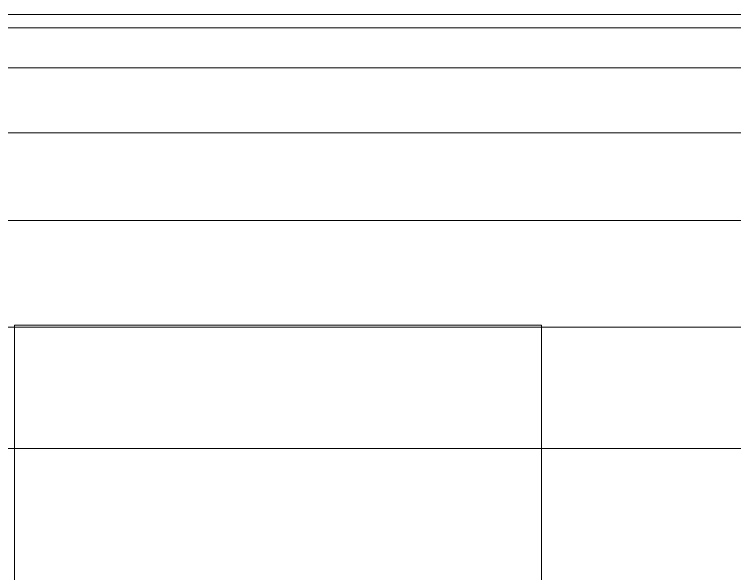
# Model space of a CAD drawing. Header units: millimetres. Extents: x -40035 to 35850, y -22604 to 20487.
# Drawn here: x -28661.1 to -28456.2, y 19041.8 to 19200.8 of the extents above; entities that cross this region are included whole.
import ezdxf

# ---------------------------------------------------------------- set-up
doc = ezdxf.new("R2010")
doc.units = ezdxf.units.MM
doc.layers.add('A-GLAZ-CWMG', color=51, linetype='Continuous', lineweight=9)
doc.layers.add('A-WALL', color=113, linetype='Continuous', lineweight=9)

# ---------------------------------------------------------------- blocks, each defined once
blk = doc.blocks.new('Pfosten rechteckig - 6 x 12-718747-_3D_')
at = {"layer": 'A-GLAZ-CWMG'}
mesh = blk.add_polyface(dxfattribs=at)
corners = [(0, 75), (-150, 75), (-150, -75), (0, -75)]
mesh.append_faces([[corners[k] for k in face] for face in [(2, 3, 0, 1)]])
mesh = blk.add_polyface(dxfattribs=at)
corners = [(-150, 75), (0, 75), (0, 75, -80), (-150, 75, -80)]
mesh.append_faces([[corners[k] for k in face] for face in [(3, 0, 1, 2)]])
mesh = blk.add_polyface(dxfattribs=at)
corners = [(-150, -75), (-150, 75), (-150, 75, -80), (-150, -75, -80)]
mesh.append_faces([[corners[k] for k in face] for face in [(0, 1, 2, 3)]])
mesh = blk.add_polyface(dxfattribs=at)
corners = [(0, 75), (0, -75), (0, -75, -80), (0, 75, -80)]
mesh.append_faces([[corners[k] for k in face] for face in [(0, 1, 2, 3)]])
mesh = blk.add_polyface(dxfattribs=at)
corners = [(0, -75), (-150, -75), (-150, -75, -80), (0, -75, -80)]
mesh.append_faces([[corners[k] for k in face] for face in [(3, 0, 1, 2)]])
blk = doc.blocks.new('Pfosten rechteckig - 6 x 12-718798-_3D_')
at = {"layer": 'A-GLAZ-CWMG'}
mesh = blk.add_polyface(dxfattribs=at)
corners = [(0, 75, -80), (0, -75, -80), (-150, -75, -80), (-150, 75, -80)]
mesh.append_faces([[corners[k] for k in face] for face in [(0, 1, 2, 3)]])
mesh = blk.add_polyface(dxfattribs=at)
corners = [(-150, 75), (0, 75), (0, 75, -80), (-150, 75, -80)]
mesh.append_faces([[corners[k] for k in face] for face in [(0, 1, 2, 3)]])
mesh = blk.add_polyface(dxfattribs=at)
corners = [(-150, -75), (-150, 75), (-150, 75, -80), (-150, -75, -80)]
mesh.append_faces([[corners[k] for k in face] for face in [(0, 1, 2, 3)]])
mesh = blk.add_polyface(dxfattribs=at)
corners = [(0, 75), (0, -75), (0, -75, -80), (0, 75, -80)]
mesh.append_faces([[corners[k] for k in face] for face in [(0, 1, 2, 3)]])
mesh = blk.add_polyface(dxfattribs=at)
corners = [(0, -75), (-150, -75), (-150, -75, -80), (0, -75, -80)]
mesh.append_faces([[corners[k] for k in face] for face in [(0, 1, 2, 3)]])
blk = doc.blocks.new('Pfosten rechteckig - 6 x 12-718759-_3D_')
at = {"layer": 'A-GLAZ-CWMG'}
mesh = blk.add_polyface(dxfattribs=at)
corners = [(-150, 75), (0, 75), (0, 75, -780), (-150, 75, -780)]
mesh.append_faces([[corners[k] for k in face] for face in [(3, 0, 1, 2)]])
mesh = blk.add_polyface(dxfattribs=at)
corners = [(-150, -75), (-150, 75), (-150, 75, -780), (-150, -75, -780)]
mesh.append_faces([[corners[k] for k in face] for face in [(0, 1, 2, 3)]])
mesh = blk.add_polyface(dxfattribs=at)
corners = [(0, 75), (0, -75), (0, -75, -780), (0, 75, -780)]
mesh.append_faces([[corners[k] for k in face] for face in [(0, 1, 2, 3)]])
mesh = blk.add_polyface(dxfattribs=at)
corners = [(0, -75), (-150, -75), (-150, -75, -780), (0, -75, -780)]
mesh.append_faces([[corners[k] for k in face] for face in [(3, 0, 1, 2)]])

msp = doc.modelspace()

# ---------------------------------------------------------------- block references
at = {"layer": 'A-GLAZ-CWMG', "extrusion": (0, 0, -1), "rotation": 180}
for name, p in [('Pfosten rechteckig - 6 x 12-718747-_3D_', (28511.15, 19037.45)), ('Pfosten rechteckig - 6 x 12-718798-_3D_', (28511.15, 19037.45, -2420)), ('Pfosten rechteckig - 6 x 12-718759-_3D_', (28511.15, 19037.45, -80)), ('Pfosten rechteckig - 6 x 12-718759-_3D_', (28511.15, 19037.45, -860)), ('Pfosten rechteckig - 6 x 12-718759-_3D_', (28511.15, 19037.45, -1640))]:
    msp.add_blockref(name, p, dxfattribs=at)

# ---------------------------------------------------------------- meshes
at = {"layer": 'A-WALL'}
mesh = msp.add_polyface(dxfattribs=at)
corners = [(-34031.61, 19200.81, 9300), (-34027.76, 19196.97, 9339.02), (-34016.38, 19185.58, 9376.54), (-33997.9, 19167.1, 9411.11), (-33973.03, 19142.23, 9441.42), (-33942.72, 19111.92, 9466.29), (-33908.14, 19077.35, 9484.78), (-33870.63, 19039.83, 9496.16), (-33831.61, 19000.81, 9500), (22143.39, 19000.81, 9500), (22182.41, 19039.83, 9496.16), (22219.93, 19077.35, 9484.78), (22254.51, 19111.92, 9466.29), (22284.81, 19142.23, 9441.42), (22309.69, 19167.1, 9411.11), (22328.17, 19185.58, 9376.54), (22339.55, 19196.97, 9339.02), (22343.39, 19200.81, 9300)]
mesh.append_faces([[corners[k] for k in face] for face in [(9, 10, 7, 8)]], dxfattribs={"vtx1": -1})
mesh.append_faces([[corners[k] for k in face] for face in [(10, 11, 6, 7), (11, 12, 5, 6), (4, 5, 12, 13), (14, 15, 2, 3), (15, 16, 1, 2), (3, 4, 13, 14)]], dxfattribs={"vtx1": -1, "vtx3": -1})
mesh.append_faces([[corners[k] for k in face] for face in [(16, 17, 0, 1)]], dxfattribs={"vtx3": -1})
mesh = msp.add_polyface(dxfattribs=at)
corners = [(-34031.61, 19200.81, 8200), (-34031.61, 19200.81, 9300), (22343.39, 19200.81, 9300), (22343.39, 19200.81, 8200)]
mesh.append_faces([[corners[k] for k in face] for face in [(0, 1, 2, 3)]])
mesh = msp.add_polyface(dxfattribs=at)
corners = [(-33831.61, 19000.81, 8000), (-33870.63, 19039.83, 8003.84), (-33908.14, 19077.35, 8015.22), (-33942.72, 19111.92, 8033.71), (-33973.03, 19142.23, 8058.58), (-33997.9, 19167.1, 8088.89), (-34016.38, 19185.58, 8123.46), (-34027.76, 19196.97, 8160.98), (-34031.61, 19200.81, 8200), (22343.39, 19200.81, 8200), (22339.55, 19196.97, 8160.98), (22328.17, 19185.58, 8123.46), (22309.69, 19167.1, 8088.89), (22284.81, 19142.23, 8058.58), (22254.51, 19111.92, 8033.71), (22219.93, 19077.35, 8015.22), (22182.41, 19039.83, 8003.84), (22143.39, 19000.81, 8000)]
mesh.append_faces([[corners[k] for k in face] for face in [(0, 1, 16, 17)]], dxfattribs={"vtx1": -1})
mesh.append_faces([[corners[k] for k in face] for face in [(10, 11, 6, 7), (11, 12, 5, 6), (4, 5, 12, 13), (13, 14, 3, 4), (14, 15, 2, 3), (15, 16, 1, 2)]], dxfattribs={"vtx1": -1, "vtx3": -1})
mesh.append_faces([[corners[k] for k in face] for face in [(8, 9, 10, 7)]], dxfattribs={"vtx2": -1})

doc.saveas('drawing.dxf')
